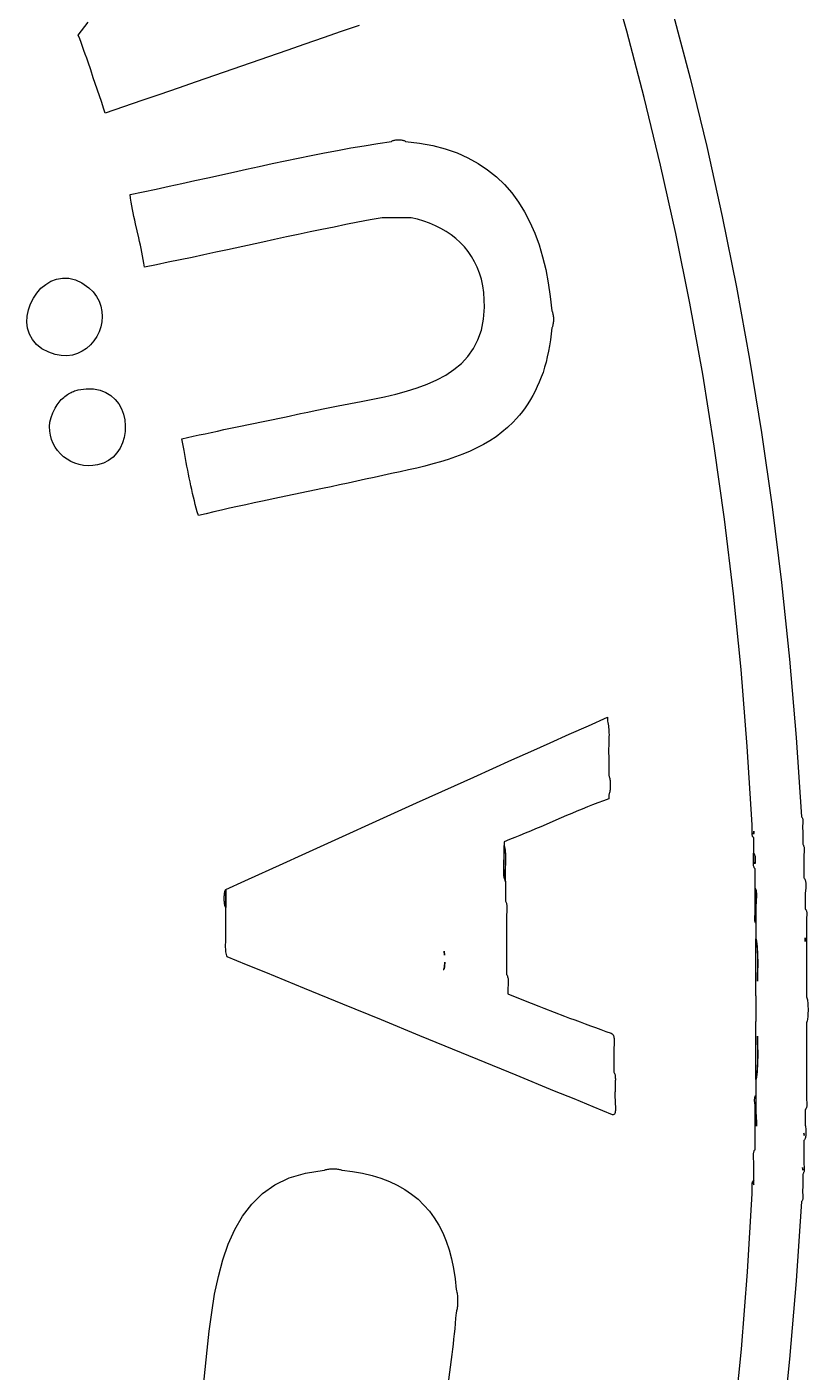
# Model space of a CAD drawing. Header units: metres. Extents: x -185 to 1201, y -340 to 309.
# Drawn here: x 902.55 to 908, y 64.5 to 73.87 of the extents above; entities that cross this region are included whole.
import ezdxf

# ---------------------------------------------------------------- set-up
doc = ezdxf.new("R2010")
doc.units = ezdxf.units.M

msp = doc.modelspace()

# ---------------------------------------------------------------- linework, layer by layer
for p, q in [((906.736, 73.8408), (906.607, 74.2958)), ((907.052, 73.985), (907.176, 73.5146)), ((902.911, 73.8145), (902.98, 73.9041)), ((904.87, 73.8815), (904.744, 73.8381)), ((902.921, 73.7879), (902.911, 73.8145)), ((902.931, 73.7612), (902.921, 73.7879)), ((904.618, 73.7946), (904.491, 73.751)), ((904.744, 73.8381), (904.618, 73.7946)), ((906.857, 73.3784), (906.736, 73.8408)), ((902.941, 73.7343), (902.931, 73.7612)), ((902.95, 73.7072), (902.941, 73.7343)), ((902.96, 73.6801), (902.95, 73.7072)), ((902.97, 73.6528), (902.96, 73.6801)), ((904.365, 73.7073), (903.86, 73.532)), ((904.491, 73.751), (904.365, 73.7073)), ((902.979, 73.6255), (902.97, 73.6528)), ((902.998, 73.5707), (902.979, 73.6255)), ((903.016, 73.5158), (902.998, 73.5707)), ((903.072, 73.3515), (903.016, 73.5158)), ((903.86, 73.532), (903.734, 73.4882)), ((907.176, 73.5146), (907.292, 73.0366)), ((903.48, 73.4008), (903.354, 73.3572)), ((903.607, 73.4445), (903.48, 73.4008)), ((903.734, 73.4882), (903.607, 73.4445)), ((903.09, 73.2973), (903.072, 73.3515)), ((903.227, 73.3137), (903.099, 73.2704)), ((903.354, 73.3572), (903.227, 73.3137)), ((906.971, 72.9085), (906.857, 73.3784)), ((903.099, 73.2704), (903.09, 73.2973)), ((904.719, 73.0104), (904.812, 73.0272)), ((904.812, 73.0272), (904.905, 73.0433)), ((904.905, 73.0433), (905, 73.0587)), ((905, 73.0587), (905.095, 73.0732)), ((905.095, 73.0732), (905.097, 73.0754)), ((905.097, 73.0754), (905.1, 73.0773)), ((905.1, 73.0773), (905.104, 73.079)), ((905.104, 73.079), (905.109, 73.0804)), ((905.109, 73.0804), (905.114, 73.0817)), ((905.114, 73.0817), (905.119, 73.0827)), ((905.119, 73.0827), (905.125, 73.0835)), ((905.125, 73.0835), (905.131, 73.084)), ((905.131, 73.084), (905.137, 73.0844)), ((905.137, 73.0844), (905.144, 73.0845)), ((905.144, 73.0845), (905.15, 73.0844)), ((905.15, 73.0844), (905.156, 73.084)), ((905.156, 73.084), (905.162, 73.0835)), ((905.162, 73.0835), (905.168, 73.0827)), ((905.168, 73.0827), (905.174, 73.0817)), ((905.174, 73.0817), (905.179, 73.0804)), ((905.179, 73.0804), (905.183, 73.079)), ((905.183, 73.079), (905.187, 73.0773)), ((905.187, 73.0773), (905.19, 73.0754)), ((905.19, 73.0754), (905.192, 73.0732)), ((905.192, 73.0732), (905.291, 73.0615)), ((905.291, 73.0615), (905.383, 73.0441)), ((905.383, 73.0441), (905.47, 73.0211)), ((905.47, 73.0211), (905.552, 72.9927)), ((907.292, 73.0366), (907.4, 72.5508)), ((904.263, 72.9186), (904.353, 72.9378)), ((904.353, 72.9378), (904.444, 72.9566)), ((904.444, 72.9566), (904.535, 72.9751)), ((904.535, 72.9751), (904.627, 72.993)), ((904.627, 72.993), (904.719, 73.0104)), ((905.552, 72.9927), (905.628, 72.9589)), ((905.628, 72.9589), (905.699, 72.9198)), ((903.814, 72.8196), (903.993, 72.8595)), ((903.993, 72.8595), (904.083, 72.8794)), ((904.083, 72.8794), (904.173, 72.8991)), ((904.173, 72.8991), (904.263, 72.9186)), ((905.699, 72.9198), (905.765, 72.8757)), ((905.765, 72.8757), (905.826, 72.8266)), ((907.077, 72.4308), (906.971, 72.9085)), ((903.363, 72.7217), (903.454, 72.7408)), ((903.454, 72.7408), (903.544, 72.7602)), ((903.544, 72.7602), (903.634, 72.7798)), ((903.634, 72.7798), (903.724, 72.7997)), ((903.724, 72.7997), (903.814, 72.8196)), ((905.826, 72.8266), (905.882, 72.7726)), ((905.882, 72.7726), (905.933, 72.7139)), ((903.272, 72.7029), (903.363, 72.7217)), ((903.276, 72.6767), (903.272, 72.7029)), ((903.28, 72.6508), (903.276, 72.6767)), ((903.284, 72.6251), (903.28, 72.6508)), ((905.933, 72.7139), (905.98, 72.6505)), ((905.98, 72.6505), (906.022, 72.5826)), ((903.289, 72.5997), (903.284, 72.6251)), ((903.294, 72.5745), (903.289, 72.5997)), ((903.299, 72.5495), (903.294, 72.5745)), ((906.022, 72.5826), (906.06, 72.5103)), ((903.305, 72.5246), (903.299, 72.5495)), ((903.31, 72.4998), (903.305, 72.5246)), ((903.321, 72.4504), (903.31, 72.4998)), ((904.61, 72.4592), (904.528, 72.442)), ((904.694, 72.4762), (904.61, 72.4592)), ((904.777, 72.493), (904.694, 72.4762)), ((904.861, 72.5094), (904.777, 72.493)), ((904.946, 72.5255), (904.861, 72.5094)), ((905.03, 72.5411), (904.946, 72.5255)), ((905.231, 72.5411), (905.03, 72.5411)), ((905.275, 72.5304), (905.231, 72.5411)), ((905.319, 72.5175), (905.275, 72.5304)), ((905.36, 72.5025), (905.319, 72.5175)), ((905.401, 72.4854), (905.36, 72.5025)), ((905.439, 72.4661), (905.401, 72.4854)), ((905.476, 72.4447), (905.439, 72.4661)), ((906.06, 72.5103), (906.094, 72.4338)), ((907.4, 72.5508), (907.5, 72.0571)), ((903.333, 72.4009), (903.321, 72.4504)), ((903.338, 72.3761), (903.333, 72.4009)), ((903.344, 72.3511), (903.338, 72.3761)), ((904.198, 72.3714), (903.952, 72.3179)), ((904.28, 72.3892), (904.198, 72.3714)), ((904.362, 72.407), (904.28, 72.3892)), ((904.445, 72.4246), (904.362, 72.407)), ((904.528, 72.442), (904.445, 72.4246)), ((905.511, 72.4212), (905.476, 72.4447)), ((905.544, 72.3955), (905.511, 72.4212)), ((905.574, 72.3676), (905.544, 72.3955)), ((905.603, 72.3377), (905.574, 72.3676)), ((906.094, 72.4338), (906.123, 72.3531)), ((907.175, 71.9453), (907.077, 72.4308)), ((903.349, 72.3261), (903.344, 72.3511)), ((903.354, 72.3008), (903.349, 72.3261)), ((903.359, 72.2753), (903.354, 72.3008)), ((903.364, 72.2496), (903.359, 72.2753)), ((903.787, 72.2825), (903.705, 72.265)), ((903.87, 72.3001), (903.787, 72.2825)), ((903.952, 72.3179), (903.87, 72.3001)), ((905.629, 72.3055), (905.603, 72.3377)), ((905.653, 72.2712), (905.629, 72.3055)), ((905.674, 72.2347), (905.653, 72.2712)), ((906.123, 72.3531), (906.148, 72.2684)), ((903.368, 72.2236), (903.364, 72.2496)), ((903.372, 72.1972), (903.368, 72.2236)), ((903.456, 72.2137), (903.372, 72.1972)), ((903.539, 72.2306), (903.456, 72.2137)), ((903.622, 72.2477), (903.539, 72.2306)), ((903.705, 72.265), (903.622, 72.2477)), ((905.692, 72.196), (905.674, 72.2347)), ((905.708, 72.1552), (905.692, 72.196)), ((906.148, 72.2684), (906.17, 72.1798)), ((906.17, 72.1798), (906.187, 72.0874)), ((902.684, 72.0768), (902.721, 72.0986)), ((902.721, 72.0986), (902.76, 72.1135)), ((902.76, 72.1135), (902.802, 72.1207)), ((902.802, 72.1207), (902.846, 72.1193)), ((902.846, 72.1193), (902.891, 72.1082)), ((902.891, 72.1082), (902.937, 72.0866)), ((902.937, 72.0866), (902.984, 72.0535)), ((905.721, 72.1121), (905.708, 72.1552)), ((905.731, 72.0669), (905.721, 72.1121)), ((906.187, 72.0874), (906.201, 71.9913)), ((902.598, 71.9803), (902.622, 72.0167)), ((902.622, 72.0167), (902.651, 72.0493)), ((902.651, 72.0493), (902.684, 72.0768)), ((902.984, 72.0535), (903.014, 72.0246)), ((903.014, 72.0246), (903.038, 71.9932)), ((903.038, 71.9932), (903.056, 71.9596)), ((905.738, 72.0195), (905.731, 72.0669)), ((905.741, 71.9698), (905.738, 72.0195)), ((906.201, 71.9913), (906.212, 71.8916)), ((907.5, 72.0571), (907.591, 71.5553)), ((902.555, 71.8564), (902.564, 71.8991)), ((902.564, 71.8991), (902.578, 71.9407)), ((902.578, 71.9407), (902.598, 71.9803)), ((903.056, 71.9596), (903.069, 71.9246)), ((903.069, 71.9246), (903.076, 71.8885)), ((905.736, 71.8344), (905.742, 71.918)), ((905.742, 71.918), (905.741, 71.9698)), ((907.264, 71.4517), (907.175, 71.9453)), ((902.553, 71.8134), (902.555, 71.8564)), ((902.558, 71.7711), (902.553, 71.8134)), ((903.075, 71.8157), (903.068, 71.78)), ((903.078, 71.852), (903.075, 71.8157)), ((903.076, 71.8885), (903.078, 71.852)), ((905.721, 71.7588), (905.736, 71.8344)), ((906.212, 71.8916), (906.214, 71.8885)), ((906.214, 71.8885), (906.216, 71.8844)), ((906.216, 71.8844), (906.218, 71.8796)), ((906.218, 71.8796), (906.219, 71.8742)), ((906.219, 71.8742), (906.22, 71.8681)), ((906.22, 71.8681), (906.221, 71.8616)), ((906.221, 71.8038), (906.22, 71.7974)), ((906.221, 71.8616), (906.222, 71.8547)), ((906.222, 71.8107), (906.221, 71.8038)), ((906.222, 71.8547), (906.223, 71.8475)), ((906.223, 71.8178), (906.222, 71.8107)), ((906.223, 71.8475), (906.223, 71.8401)), ((906.223, 71.8401), (906.223, 71.8327)), ((906.223, 71.8327), (906.223, 71.8252)), ((906.223, 71.8252), (906.223, 71.8178)), ((902.571, 71.7305), (902.558, 71.7711)), ((902.591, 71.6925), (902.571, 71.7305)), ((903.04, 71.7127), (903.02, 71.6823)), ((903.056, 71.7455), (903.04, 71.7127)), ((903.068, 71.78), (903.056, 71.7455)), ((905.697, 71.6907), (905.721, 71.7588)), ((906.208, 71.7316), (906.203, 71.6901)), ((906.212, 71.7742), (906.208, 71.7316)), ((906.214, 71.7773), (906.212, 71.7742)), ((906.216, 71.7812), (906.214, 71.7773)), ((906.218, 71.786), (906.216, 71.7812)), ((906.219, 71.7914), (906.218, 71.786)), ((906.22, 71.7974), (906.219, 71.7914)), ((902.62, 71.658), (902.591, 71.6925)), ((902.658, 71.628), (902.62, 71.658)), ((902.705, 71.6034), (902.658, 71.628)), ((902.969, 71.6306), (902.939, 71.6104)), ((902.996, 71.6548), (902.969, 71.6306)), ((903.02, 71.6823), (902.996, 71.6548)), ((905.627, 71.5748), (905.666, 71.6295)), ((905.666, 71.6295), (905.697, 71.6907)), ((906.197, 71.6496), (906.19, 71.6103)), ((906.203, 71.6901), (906.197, 71.6496)), ((902.749, 71.5883), (902.705, 71.6034)), ((902.792, 71.5804), (902.749, 71.5883)), ((902.832, 71.5792), (902.792, 71.5804)), ((902.87, 71.5842), (902.832, 71.5792)), ((902.906, 71.5948), (902.87, 71.5842)), ((902.939, 71.6104), (902.906, 71.5948)), ((905.53, 71.483), (905.582, 71.5262)), ((905.582, 71.5262), (905.627, 71.5748)), ((906.172, 71.5349), (906.162, 71.4988)), ((906.181, 71.5721), (906.172, 71.5349)), ((906.19, 71.6103), (906.181, 71.5721)), ((907.591, 71.5553), (907.674, 71.0453)), ((905.411, 71.4111), (905.473, 71.4448)), ((905.473, 71.4448), (905.53, 71.483)), ((906.139, 71.4296), (906.125, 71.3965)), ((906.151, 71.4637), (906.139, 71.4296)), ((906.162, 71.4988), (906.151, 71.4637)), ((907.345, 70.9499), (907.264, 71.4517)), ((902.878, 71.3314), (902.886, 71.3346)), ((902.886, 71.3346), (902.895, 71.3373)), ((902.895, 71.3373), (902.903, 71.3396)), ((902.903, 71.3396), (902.911, 71.3415)), ((902.911, 71.3415), (902.967, 71.3489)), ((902.967, 71.3489), (903.018, 71.3478)), ((903.018, 71.3478), (903.064, 71.339)), ((903.064, 71.339), (903.104, 71.3234)), ((905.2, 71.3323), (905.274, 71.3554)), ((905.274, 71.3554), (905.344, 71.3815)), ((905.344, 71.3815), (905.411, 71.4111)), ((906.111, 71.3643), (906.096, 71.3331)), ((906.125, 71.3965), (906.111, 71.3643)), ((902.763, 71.237), (902.77, 71.2471)), ((902.77, 71.2471), (902.778, 71.2566)), ((902.778, 71.2566), (902.785, 71.2656)), ((902.785, 71.2656), (902.793, 71.2741)), ((902.793, 71.2741), (902.801, 71.282)), ((902.801, 71.282), (902.81, 71.2895)), ((902.81, 71.2895), (902.818, 71.2964)), ((902.818, 71.2964), (902.826, 71.3029)), ((902.826, 71.3029), (902.835, 71.3088)), ((902.835, 71.3088), (902.844, 71.3142)), ((902.844, 71.3142), (902.852, 71.3192)), ((902.852, 71.3192), (902.861, 71.3237)), ((902.861, 71.3237), (902.869, 71.3278)), ((902.869, 71.3278), (902.878, 71.3314)), ((903.104, 71.3234), (903.139, 71.3017)), ((903.139, 71.3017), (903.169, 71.2748)), ((903.169, 71.2748), (903.193, 71.2435)), ((903.193, 71.2435), (903.212, 71.2088)), ((904.722, 71.2299), (904.884, 71.2604)), ((904.884, 71.2604), (904.965, 71.2763)), ((904.965, 71.2763), (905.045, 71.2933)), ((905.045, 71.2933), (905.124, 71.3117)), ((905.124, 71.3117), (905.2, 71.3323)), ((906.045, 71.2451), (906.026, 71.2175)), ((906.063, 71.2735), (906.045, 71.2451)), ((906.08, 71.3029), (906.063, 71.2735)), ((906.096, 71.3331), (906.08, 71.3029)), ((902.714, 71.1177), (902.722, 71.1499)), ((902.722, 71.1499), (902.733, 71.1824)), ((902.733, 71.1824), (902.749, 71.2151)), ((902.749, 71.2151), (902.756, 71.2263)), ((902.756, 71.2263), (902.763, 71.237)), ((903.212, 71.2088), (903.226, 71.1713)), ((903.226, 71.1713), (903.235, 71.1319)), ((904.211, 71.1235), (904.36, 71.1546)), ((904.36, 71.1546), (904.461, 71.1759)), ((904.461, 71.1759), (904.512, 71.1868)), ((904.512, 71.1868), (904.563, 71.1978)), ((904.563, 71.1978), (904.642, 71.2143)), ((904.642, 71.2143), (904.722, 71.2299)), ((905.986, 71.165), (905.964, 71.1399)), ((906.007, 71.1908), (905.986, 71.165)), ((906.026, 71.2175), (906.007, 71.1908)), ((902.711, 71.086), (902.714, 71.1177)), ((902.712, 71.0551), (902.711, 71.086)), ((902.717, 71.0251), (902.712, 71.0551)), ((903.235, 71.1319), (903.239, 71.0915)), ((903.239, 71.0915), (903.238, 71.0509)), ((903.838, 71.0458), (903.882, 71.0551)), ((903.882, 71.0551), (903.927, 71.0646)), ((903.927, 71.0646), (904.019, 71.0838)), ((904.019, 71.0838), (904.211, 71.1235)), ((905.904, 71.0797), (905.865, 71.0463)), ((905.942, 71.1157), (905.904, 71.0797)), ((905.964, 71.1399), (905.942, 71.1157)), ((902.725, 70.9962), (902.717, 71.0251)), ((902.736, 70.9687), (902.725, 70.9962)), ((902.75, 70.9427), (902.736, 70.9687)), ((903.22, 70.9724), (903.203, 70.9362)), ((903.231, 71.0109), (903.22, 70.9724)), ((903.238, 71.0509), (903.231, 71.0109)), ((903.634, 71.0006), (903.673, 71.0094)), ((903.649, 70.9185), (903.634, 71.0006)), ((903.673, 71.0094), (903.713, 71.0184)), ((903.713, 71.0184), (903.753, 71.0274)), ((903.753, 71.0274), (903.795, 71.0365)), ((903.795, 71.0365), (903.838, 71.0458)), ((905.736, 70.961), (905.69, 70.9369)), ((905.781, 70.9872), (905.736, 70.961)), ((905.824, 71.0156), (905.781, 70.9872)), ((905.865, 71.0463), (905.824, 71.0156)), ((907.674, 71.0453), (907.748, 70.5269)), ((902.767, 70.9185), (902.75, 70.9427)), ((902.787, 70.8963), (902.767, 70.9185)), ((902.809, 70.8762), (902.787, 70.8963)), ((902.834, 70.8585), (902.809, 70.8762)), ((903.155, 70.8739), (903.123, 70.8495)), ((903.181, 70.903), (903.155, 70.8739)), ((903.203, 70.9362), (903.181, 70.903)), ((903.659, 70.8637), (903.649, 70.9185)), ((905.542, 70.8751), (905.49, 70.8575)), ((905.593, 70.8941), (905.542, 70.8751)), ((905.642, 70.9147), (905.593, 70.8941)), ((905.69, 70.9369), (905.642, 70.9147)), ((907.417, 70.4396), (907.345, 70.9499)), ((902.86, 70.8434), (902.834, 70.8585)), ((902.888, 70.8311), (902.86, 70.8434)), ((902.917, 70.8218), (902.888, 70.8311)), ((902.948, 70.8156), (902.917, 70.8218)), ((902.98, 70.8129), (902.948, 70.8156)), ((903.013, 70.8138), (902.98, 70.8129)), ((903.046, 70.8185), (903.013, 70.8138)), ((903.087, 70.8307), (903.046, 70.8185)), ((903.123, 70.8495), (903.087, 70.8307)), ((903.664, 70.8364), (903.659, 70.8637)), ((903.669, 70.8091), (903.664, 70.8364)), ((903.674, 70.7819), (903.669, 70.8091)), ((903.68, 70.7547), (903.674, 70.7819)), ((905.213, 70.7837), (905.155, 70.7707)), ((905.271, 70.7971), (905.213, 70.7837)), ((905.327, 70.811), (905.271, 70.7971)), ((905.383, 70.8256), (905.327, 70.811)), ((905.437, 70.841), (905.383, 70.8256)), ((905.49, 70.8575), (905.437, 70.841)), ((903.685, 70.7277), (903.68, 70.7547)), ((903.691, 70.7007), (903.685, 70.7277)), ((903.696, 70.6739), (903.691, 70.7007)), ((904.733, 70.6793), (904.673, 70.6665)), ((904.793, 70.6922), (904.733, 70.6793)), ((904.853, 70.7052), (904.793, 70.6922)), ((904.913, 70.7184), (904.853, 70.7052)), ((904.974, 70.7318), (904.913, 70.7184)), ((905.095, 70.7578), (904.974, 70.7318)), ((905.155, 70.7707), (905.095, 70.7578)), ((903.702, 70.6472), (903.696, 70.6739)), ((903.708, 70.6207), (903.702, 70.6472)), ((903.714, 70.5943), (903.708, 70.6207)), ((903.721, 70.5681), (903.714, 70.5943)), ((904.313, 70.5911), (904.195, 70.5662)), ((904.613, 70.6537), (904.313, 70.5911)), ((904.673, 70.6665), (904.613, 70.6537)), ((903.727, 70.5421), (903.721, 70.5681)), ((903.734, 70.5163), (903.727, 70.5421)), ((903.741, 70.4908), (903.734, 70.5163)), ((903.749, 70.4655), (903.741, 70.4908)), ((903.856, 70.491), (903.802, 70.4783)), ((903.91, 70.5037), (903.856, 70.491)), ((903.966, 70.5163), (903.91, 70.5037)), ((904.022, 70.5288), (903.966, 70.5163)), ((904.079, 70.5413), (904.022, 70.5288)), ((904.137, 70.5538), (904.079, 70.5413)), ((904.195, 70.5662), (904.137, 70.5538)), ((907.748, 70.5269), (907.813, 69.9999)), ((903.802, 70.4783), (903.749, 70.4655)), ((907.479, 69.9207), (907.417, 70.4396)), ((907.813, 69.9999), (907.869, 69.4643)), ((907.532, 69.3931), (907.479, 69.9207)), ((907.869, 69.4643), (907.916, 68.9199)), ((907.575, 68.8565), (907.532, 69.3931)), ((906.333, 68.942), (906.467, 69.0013)), ((906.467, 69.0013), (906.6, 69.0604)), ((906.6, 69.0604), (906.6, 69.0341)), ((906.6, 69.0341), (906.603, 69.0236)), ((906.603, 69.0236), (906.605, 69.0127)), ((906.605, 69.0127), (906.607, 69.0012)), ((906.607, 69.0012), (906.608, 68.9894)), ((906.2, 68.8825), (906.333, 68.942)), ((906.608, 68.9894), (906.609, 68.9772)), ((906.609, 68.9772), (906.61, 68.9646)), ((906.61, 68.8987), (906.609, 68.8582)), ((906.61, 68.9646), (906.61, 68.9518)), ((906.61, 68.9518), (906.611, 68.9388)), ((906.611, 68.9388), (906.61, 68.9255)), ((906.61, 68.9255), (906.61, 68.9121)), ((906.61, 68.9121), (906.61, 68.8987)), ((907.916, 68.9199), (907.953, 68.3665)), ((905.934, 68.7632), (906.067, 68.8229)), ((906.067, 68.8229), (906.2, 68.8825)), ((906.609, 68.8582), (906.608, 68.8448)), ((906.608, 68.8448), (906.608, 68.8316)), ((906.608, 68.8316), (906.608, 68.8186)), ((906.608, 68.8186), (906.608, 68.8058)), ((906.608, 68.8058), (906.609, 68.7933)), ((907.609, 68.3108), (907.575, 68.8565)), ((905.801, 68.7034), (905.934, 68.7632)), ((906.609, 68.7933), (906.609, 68.7812)), ((906.609, 68.7812), (906.609, 68.6548)), ((905.535, 68.5834), (905.668, 68.6434)), ((905.668, 68.6434), (905.801, 68.7034)), ((906.609, 68.6548), (906.611, 68.6508)), ((906.611, 68.6508), (906.613, 68.6459)), ((906.613, 68.6459), (906.615, 68.6403)), ((906.615, 68.6403), (906.616, 68.634)), ((906.616, 68.634), (906.617, 68.6271)), ((906.617, 68.6271), (906.618, 68.6198)), ((906.618, 68.6198), (906.619, 68.612)), ((905.269, 68.4631), (905.535, 68.5834)), ((906.611, 68.5234), (906.609, 68.5193)), ((906.613, 68.5283), (906.611, 68.5234)), ((906.615, 68.534), (906.613, 68.5283)), ((906.616, 68.5404), (906.615, 68.534)), ((906.617, 68.5473), (906.616, 68.5404)), ((906.618, 68.5547), (906.617, 68.5473)), ((906.619, 68.5626), (906.618, 68.5547)), ((906.619, 68.612), (906.62, 68.6039)), ((906.62, 68.5706), (906.619, 68.5626)), ((906.62, 68.6039), (906.62, 68.5957)), ((906.62, 68.5957), (906.62, 68.5873)), ((906.62, 68.5873), (906.62, 68.5789)), ((906.62, 68.5789), (906.62, 68.5706)), ((904.472, 68.1015), (905.269, 68.4631)), ((906.46, 68.4359), (906.423, 68.4209)), ((906.497, 68.4505), (906.46, 68.4359)), ((906.534, 68.465), (906.497, 68.4505)), ((906.572, 68.4791), (906.534, 68.465)), ((906.609, 68.4929), (906.572, 68.4791)), ((906.609, 68.5193), (906.609, 68.4929)), ((906.278, 68.3598), (906.135, 68.2978)), ((906.314, 68.3753), (906.278, 68.3598)), ((906.351, 68.3906), (906.314, 68.3753)), ((906.387, 68.4059), (906.351, 68.3906)), ((906.423, 68.4209), (906.387, 68.4059)), ((907.953, 68.3665), (907.955, 68.3641)), ((907.955, 68.3641), (907.958, 68.3612)), ((907.958, 68.3612), (907.96, 68.3578)), ((907.96, 68.3578), (907.961, 68.3541)), ((907.961, 68.3541), (907.962, 68.3499)), ((907.962, 68.3499), (907.962, 68.3455)), ((907.962, 68.3455), (907.963, 68.3408)), ((907.963, 68.3408), (907.963, 68.3359)), ((907.963, 68.3359), (907.963, 68.3307)), ((906.026, 68.252), (905.99, 68.237)), ((906.063, 68.2671), (906.026, 68.252)), ((906.099, 68.2824), (906.063, 68.2671)), ((906.135, 68.2978), (906.099, 68.2824)), ((907.608, 68.2666), (907.609, 68.2772)), ((907.608, 68.2614), (907.608, 68.2666)), ((907.608, 68.2563), (907.608, 68.2614)), ((907.608, 68.2514), (907.608, 68.2563)), ((907.608, 68.2466), (907.608, 68.2514)), ((907.608, 68.2421), (907.608, 68.2466)), ((907.609, 68.2379), (907.608, 68.2421)), ((907.609, 68.3067), (907.609, 68.3108)), ((907.61, 68.3023), (907.609, 68.3067)), ((907.609, 68.2772), (907.61, 68.2876)), ((907.61, 68.2976), (907.61, 68.3023)), ((907.61, 68.2927), (907.61, 68.2976)), ((907.61, 68.2876), (907.61, 68.2927)), ((907.619, 68.2459), (907.621, 68.2669)), ((907.62, 68.2511), (907.619, 68.2459)), ((907.621, 68.2669), (907.62, 68.2511)), ((907.961, 68.2988), (907.96, 68.2936)), ((907.96, 68.2936), (907.96, 68.2887)), ((907.96, 68.2887), (907.961, 68.284)), ((907.962, 68.3201), (907.961, 68.304)), ((907.961, 68.304), (907.961, 68.2988)), ((907.961, 68.284), (907.961, 68.2796)), ((907.961, 68.2796), (907.962, 68.2754)), ((907.963, 68.3255), (907.962, 68.3201)), ((907.962, 68.2754), (907.962, 68.1753)), ((907.963, 68.3307), (907.963, 68.3255)), ((905.917, 68.2077), (905.88, 68.1934)), ((905.88, 68.1934), (905.88, 68.1671)), ((905.88, 68.1671), (905.883, 68.1567)), ((905.881, 68.1545), (905.88, 68.1671)), ((905.88, 68.1671), (905.88, 68.1545)), ((905.88, 68.1545), (905.88, 68.1417)), ((905.881, 68.1417), (905.881, 68.1545)), ((905.883, 68.1567), (905.885, 68.1458)), ((905.954, 68.2222), (905.917, 68.2077)), ((905.99, 68.237), (905.954, 68.2222)), ((907.611, 68.234), (907.609, 68.2379)), ((907.612, 68.2305), (907.611, 68.234)), ((907.614, 68.2274), (907.612, 68.2305)), ((907.617, 68.2249), (907.614, 68.2274)), ((907.62, 68.2228), (907.617, 68.2249)), ((907.62, 68.1136), (907.62, 68.2228)), ((907.962, 68.1753), (907.964, 68.1725)), ((907.964, 68.1725), (907.967, 68.1691)), ((907.967, 68.1691), (907.968, 68.1652)), ((907.968, 68.1652), (907.97, 68.1608)), ((907.97, 68.1608), (907.971, 68.1561)), ((907.971, 68.1561), (907.971, 68.151)), ((907.971, 68.151), (907.972, 68.1456)), ((904.339, 68.0412), (904.472, 68.1015)), ((905.878, 68.0618), (905.877, 68.0484)), ((905.879, 68.1021), (905.878, 68.0618)), ((905.878, 68.0484), (905.88, 68.0887)), ((905.88, 68.1155), (905.879, 68.1021)), ((905.88, 68.1417), (905.88, 68.1287)), ((905.88, 68.1287), (905.88, 68.1155)), ((905.88, 68.0887), (905.881, 68.1022)), ((905.881, 68.1287), (905.881, 68.1417)), ((905.881, 68.1155), (905.881, 68.1287)), ((905.881, 68.1022), (905.881, 68.1155)), ((905.885, 68.1458), (905.887, 68.1344)), ((905.887, 68.1344), (905.888, 68.1226)), ((905.888, 68.1226), (905.889, 68.1105)), ((905.889, 68.1105), (905.889, 68.0981)), ((905.889, 68.0981), (905.889, 68.0854)), ((905.889, 68.0854), (905.889, 68.0724)), ((905.889, 68.0724), (905.889, 68.0593)), ((905.889, 68.0593), (905.889, 68.046)), ((907.618, 68.1082), (907.618, 68.1136)), ((907.618, 68.1136), (907.621, 68.1103)), ((907.619, 68.1025), (907.618, 68.1082)), ((907.618, 68.0589), (907.619, 68.0842)), ((907.618, 68.0527), (907.618, 68.0589)), ((907.618, 68.0466), (907.618, 68.0527)), ((907.619, 68.0966), (907.619, 68.1025)), ((907.619, 68.0905), (907.619, 68.0966)), ((907.619, 68.0842), (907.619, 68.0905)), ((907.623, 68.1103), (907.62, 68.1136)), ((907.621, 68.1103), (907.624, 68.1065)), ((907.625, 68.1065), (907.623, 68.1103)), ((907.624, 68.1065), (907.626, 68.1023)), ((907.627, 68.1023), (907.625, 68.1065)), ((907.626, 68.1023), (907.627, 68.0977)), ((907.628, 68.0977), (907.627, 68.1023)), ((907.627, 68.0977), (907.629, 68.0927)), ((907.63, 68.0927), (907.628, 68.0977)), ((907.628, 68.0391), (907.63, 68.064)), ((907.629, 68.0927), (907.629, 68.0874)), ((907.629, 68.0874), (907.63, 68.0818)), ((907.63, 68.0578), (907.629, 68.0453)), ((907.63, 68.0874), (907.63, 68.0927)), ((907.63, 68.0818), (907.63, 68.0874)), ((907.63, 68.0818), (907.63, 68.076)), ((907.631, 68.076), (907.63, 68.0818)), ((907.63, 68.076), (907.63, 68.0701)), ((907.63, 68.0701), (907.631, 68.076)), ((907.63, 68.0701), (907.63, 68.064)), ((907.63, 68.064), (907.63, 68.0701)), ((907.63, 68.064), (907.63, 68.0578)), ((907.971, 68.1217), (907.969, 68.1027)), ((907.969, 68.1027), (907.969, 68.0964)), ((907.969, 68.0964), (907.969, 68.0901)), ((907.969, 68.0901), (907.969, 68.0841)), ((907.969, 68.0841), (907.969, 68.0781)), ((907.969, 68.0781), (907.969, 68.0724)), ((907.969, 68.0724), (907.97, 68.067)), ((907.97, 68.067), (907.97, 67.9406)), ((907.972, 68.134), (907.971, 68.1279)), ((907.971, 68.1279), (907.971, 68.1217)), ((907.972, 68.1456), (907.972, 68.1399)), ((907.972, 68.1399), (907.972, 68.134)), ((904.073, 67.9209), (904.339, 68.0412)), ((905.877, 68.035), (905.876, 68.0217)), ((905.876, 68.0217), (905.876, 68.0086)), ((905.876, 68.0086), (905.877, 67.9957)), ((905.877, 68.0484), (905.877, 68.035)), ((905.877, 68.0217), (905.878, 68.035)), ((905.877, 68.0086), (905.877, 68.0217)), ((905.877, 67.9957), (905.877, 68.0086)), ((905.878, 67.983), (905.877, 67.9957)), ((905.877, 67.9957), (905.877, 67.983)), ((905.877, 67.983), (905.878, 67.9706)), ((905.878, 68.035), (905.878, 68.0484)), ((905.878, 67.9706), (905.878, 67.983)), ((905.879, 67.9586), (905.878, 67.9706)), ((905.878, 67.9706), (905.879, 67.9586)), ((905.889, 68.046), (905.887, 68.0057)), ((905.887, 68.0057), (905.887, 67.9922)), ((905.887, 67.9922), (905.887, 67.9788)), ((905.887, 67.9788), (905.887, 67.9655)), ((905.887, 67.9655), (905.887, 67.9523)), ((907.618, 68.0407), (907.618, 68.0466)), ((907.618, 68.035), (907.618, 68.0407)), ((907.619, 68.0296), (907.618, 68.035)), ((907.619, 68.0245), (907.619, 68.0296)), ((907.621, 68.0198), (907.619, 68.0245)), ((907.622, 68.0154), (907.621, 68.0198)), ((907.624, 68.0115), (907.622, 68.0154)), ((907.626, 68.0081), (907.624, 68.0115)), ((907.629, 68.0053), (907.626, 68.0081)), ((907.629, 68.0453), (907.628, 68.0391)), ((907.629, 67.8698), (907.629, 68.0053)), ((903.94, 67.8608), (904.073, 67.9209)), ((905.881, 67.9468), (905.879, 67.9586)), ((905.879, 67.9586), (905.881, 67.9468)), ((905.883, 67.9355), (905.881, 67.9468)), ((905.881, 67.9468), (905.883, 67.9355)), ((905.886, 67.9246), (905.883, 67.9355)), ((905.883, 67.9355), (905.886, 67.9246)), ((905.889, 67.9142), (905.886, 67.9246)), ((905.886, 67.9246), (905.889, 67.9142)), ((905.887, 67.9523), (905.887, 67.9394)), ((905.887, 67.9394), (905.888, 67.9267)), ((905.888, 67.9267), (905.889, 67.9142)), ((905.889, 67.9142), (905.889, 67.7787)), ((907.632, 67.8651), (907.629, 67.8698)), ((907.629, 67.723), (907.629, 67.8698)), ((907.629, 67.8698), (907.632, 67.8651)), ((907.97, 67.9406), (907.973, 67.9363)), ((907.973, 67.9363), (907.976, 67.9315)), ((907.976, 67.9315), (907.978, 67.9263)), ((907.978, 67.9263), (907.98, 67.9206)), ((907.98, 67.9206), (907.981, 67.9146)), ((907.982, 67.8725), (907.98, 67.85)), ((907.981, 67.9146), (907.982, 67.9081)), ((907.982, 67.9081), (907.982, 67.9014)), ((907.982, 67.9014), (907.983, 67.8945)), ((907.983, 67.8873), (907.982, 67.8799)), ((907.982, 67.8799), (907.982, 67.8725)), ((907.983, 67.8945), (907.983, 67.8873)), ((903.929, 67.8135), (903.93, 67.8212)), ((903.929, 67.8057), (903.929, 67.8135)), ((903.929, 67.7978), (903.929, 67.8057)), ((903.929, 67.7899), (903.929, 67.7978)), ((903.929, 67.7821), (903.929, 67.7899)), ((903.93, 67.7744), (903.929, 67.7821)), ((903.93, 67.8285), (903.931, 67.8354)), ((903.93, 67.8212), (903.93, 67.8285)), ((903.93, 67.7671), (903.93, 67.7744)), ((903.931, 67.8354), (903.933, 67.8418)), ((903.933, 67.8418), (903.934, 67.8477)), ((903.934, 67.8477), (903.936, 67.8528)), ((903.936, 67.8528), (903.938, 67.8572)), ((903.938, 67.8572), (903.94, 67.8608)), ((903.94, 67.5996), (903.94, 67.8608)), ((903.94, 67.8608), (903.94, 67.7343)), ((905.889, 67.7787), (905.892, 67.7745)), ((905.892, 67.7745), (905.894, 67.7697)), ((907.634, 67.8598), (907.632, 67.8651)), ((907.632, 67.8651), (907.634, 67.8598)), ((907.636, 67.854), (907.634, 67.8598)), ((907.634, 67.8598), (907.636, 67.854)), ((907.638, 67.8477), (907.636, 67.854)), ((907.636, 67.854), (907.638, 67.8477)), ((907.638, 67.7947), (907.636, 67.7615)), ((907.637, 67.7698), (907.639, 67.8029)), ((907.639, 67.841), (907.638, 67.8477)), ((907.638, 67.8477), (907.638, 67.841)), ((907.638, 67.841), (907.639, 67.834)), ((907.639, 67.8029), (907.638, 67.7947)), ((907.639, 67.834), (907.639, 67.841)), ((907.64, 67.8266), (907.639, 67.834)), ((907.639, 67.834), (907.639, 67.8266)), ((907.639, 67.8266), (907.639, 67.8189)), ((907.639, 67.8189), (907.639, 67.811)), ((907.639, 67.8029), (907.64, 67.811)), ((907.639, 67.811), (907.639, 67.8029)), ((907.64, 67.8189), (907.64, 67.8266)), ((907.64, 67.811), (907.64, 67.8189)), ((907.98, 67.85), (907.979, 67.8352)), ((907.979, 67.8352), (907.979, 67.8281)), ((907.979, 67.8281), (907.979, 67.8211)), ((907.979, 67.8211), (907.979, 67.8145)), ((907.979, 67.8145), (907.979, 67.8081)), ((907.979, 67.8081), (907.979, 67.723)), ((903.931, 67.7601), (903.93, 67.7671)), ((903.933, 67.7536), (903.931, 67.7601)), ((903.934, 67.7477), (903.933, 67.7536)), ((903.936, 67.7424), (903.934, 67.7477)), ((903.938, 67.738), (903.936, 67.7424)), ((903.94, 67.7343), (903.938, 67.738)), ((905.894, 67.7697), (905.896, 67.7643)), ((905.896, 67.7643), (905.897, 67.7585)), ((905.897, 67.6782), (905.896, 67.6707)), ((905.897, 67.7585), (905.898, 67.7523)), ((905.898, 67.709), (905.897, 67.6782)), ((905.898, 67.7523), (905.899, 67.7457)), ((905.899, 67.7166), (905.898, 67.709)), ((905.899, 67.7457), (905.899, 67.7388)), ((905.899, 67.7388), (905.899, 67.7316)), ((905.899, 67.7316), (905.899, 67.7242)), ((905.899, 67.7242), (905.899, 67.7166)), ((907.628, 67.6688), (907.63, 67.6918)), ((907.63, 67.7185), (907.629, 67.723)), ((907.63, 67.7136), (907.63, 67.7185)), ((907.63, 67.7084), (907.63, 67.7136)), ((907.63, 67.703), (907.63, 67.7084)), ((907.63, 67.6975), (907.63, 67.703)), ((907.63, 67.6918), (907.63, 67.6975)), ((907.636, 67.7615), (907.635, 67.7534)), ((907.635, 67.7534), (907.635, 67.7455)), ((907.635, 67.7455), (907.635, 67.7377)), ((907.635, 67.7377), (907.635, 67.7302)), ((907.635, 67.7302), (907.635, 67.723)), ((907.635, 67.723), (907.635, 67.6259)), ((907.637, 67.7615), (907.637, 67.7698)), ((907.637, 67.7534), (907.637, 67.7615)), ((907.637, 67.7455), (907.637, 67.7534)), ((907.637, 67.7377), (907.637, 67.7455)), ((907.637, 67.7302), (907.637, 67.7377)), ((907.638, 67.723), (907.637, 67.7302)), ((907.638, 67.5168), (907.638, 67.723)), ((907.979, 67.723), (907.982, 67.7209)), ((907.982, 67.7209), (907.984, 67.7183)), ((907.984, 67.7183), (907.986, 67.7151)), ((907.986, 67.7151), (907.987, 67.7114)), ((907.987, 67.7114), (907.988, 67.7073)), ((907.988, 67.7073), (907.989, 67.7029)), ((907.989, 67.6821), (907.988, 67.6648)), ((907.989, 67.7029), (907.989, 67.6981)), ((907.989, 67.6981), (907.989, 67.693)), ((907.989, 67.693), (907.989, 67.6876)), ((907.989, 67.6876), (907.989, 67.6821)), ((903.941, 67.5893), (903.94, 67.5996)), ((903.941, 67.5787), (903.941, 67.5893)), ((905.896, 67.6707), (905.896, 67.6635)), ((905.896, 67.6635), (905.896, 67.6564)), ((905.896, 67.6564), (905.897, 67.6497)), ((905.897, 67.6497), (905.897, 67.6432)), ((905.897, 67.6432), (905.897, 67.2669)), ((907.627, 67.6579), (907.628, 67.6633)), ((907.627, 67.6526), (907.627, 67.6579)), ((907.627, 67.6477), (907.627, 67.6526)), ((907.628, 67.643), (907.627, 67.6477)), ((907.628, 67.6633), (907.628, 67.6688)), ((907.628, 67.6387), (907.628, 67.643)), ((907.629, 67.6348), (907.628, 67.6387)), ((907.631, 67.6314), (907.629, 67.6348)), ((907.633, 67.6284), (907.631, 67.6314)), ((907.635, 67.6259), (907.633, 67.6284)), ((907.988, 67.6648), (907.987, 67.6531)), ((907.987, 67.6531), (907.987, 67.6473)), ((907.987, 67.6473), (907.987, 67.6417)), ((907.987, 67.6417), (907.987, 67.6362)), ((907.987, 67.6362), (907.987, 67.631)), ((907.987, 67.631), (907.988, 67.6259)), ((907.988, 67.6259), (907.988, 67.1112)), ((903.939, 67.5008), (903.94, 67.5347)), ((903.939, 67.4896), (903.939, 67.5008)), ((903.94, 67.5347), (903.941, 67.5459)), ((903.941, 67.5679), (903.941, 67.5787)), ((903.941, 67.557), (903.941, 67.5679)), ((903.941, 67.5459), (903.941, 67.557)), ((907.635, 67.1202), (907.635, 67.5168)), ((907.635, 67.5168), (907.638, 67.4994)), ((907.641, 67.4994), (907.638, 67.5168)), ((907.638, 67.4994), (907.641, 67.4814)), ((907.643, 67.4814), (907.641, 67.4994)), ((907.979, 67.5243), (907.978, 67.5113)), ((907.978, 67.4984), (907.979, 67.5243)), ((907.978, 67.5113), (907.978, 67.4984)), ((903.938, 67.4786), (903.939, 67.4896)), ((903.938, 67.4676), (903.938, 67.4786)), ((903.938, 67.4568), (903.938, 67.4676)), ((903.939, 67.4464), (903.938, 67.4568)), ((903.939, 67.4361), (903.939, 67.4464)), ((903.94, 67.4262), (903.939, 67.4361)), ((903.942, 67.4166), (903.94, 67.4262)), ((903.944, 67.4074), (903.942, 67.4166)), ((903.946, 67.3987), (903.944, 67.4074)), ((903.949, 67.3904), (903.946, 67.3987)), ((905.463, 67.422), (905.462, 67.4299)), ((905.462, 67.4299), (905.463, 67.4218)), ((905.464, 67.4133), (905.463, 67.422)), ((905.463, 67.4218), (905.464, 67.4129)), ((905.465, 67.4039), (905.464, 67.4133)), ((905.464, 67.4129), (905.465, 67.4034)), ((905.465, 67.4034), (905.465, 67.4039)), ((907.641, 67.4814), (907.643, 67.463)), ((907.645, 67.463), (907.643, 67.4814)), ((907.643, 67.463), (907.645, 67.4441)), ((907.646, 67.4441), (907.645, 67.463)), ((907.645, 67.4441), (907.646, 67.4248)), ((907.647, 67.4248), (907.646, 67.4441)), ((907.646, 67.4248), (907.647, 67.4052)), ((907.648, 67.4052), (907.647, 67.4248)), ((907.647, 67.4052), (907.647, 67.3853)), ((907.648, 67.3853), (907.648, 67.4052)), ((904.084, 67.3357), (903.949, 67.3904)), ((904.218, 67.2809), (904.084, 67.3357)), ((905.46, 67.3043), (905.458, 67.3024)), ((905.458, 67.3021), (905.46, 67.3037)), ((905.461, 67.3078), (905.46, 67.3043)), ((905.46, 67.3037), (905.461, 67.3071)), ((905.462, 67.3127), (905.461, 67.3078)), ((905.461, 67.3071), (905.462, 67.3119)), ((905.464, 67.319), (905.462, 67.3127)), ((905.462, 67.3119), (905.464, 67.318)), ((905.465, 67.3346), (905.464, 67.3263)), ((905.464, 67.3254), (905.465, 67.3336)), ((905.464, 67.3263), (905.464, 67.319)), ((905.464, 67.318), (905.464, 67.3254)), ((905.466, 67.3437), (905.465, 67.3346)), ((905.465, 67.3336), (905.466, 67.3427)), ((905.466, 67.3524), (905.466, 67.3533)), ((905.466, 67.3533), (905.466, 67.3437)), ((905.466, 67.3427), (905.466, 67.3524)), ((907.646, 67.2413), (907.648, 67.3242)), ((907.647, 67.3035), (907.646, 67.2413)), ((907.647, 67.3853), (907.648, 67.3651)), ((907.648, 67.3242), (907.647, 67.3035)), ((907.648, 67.3651), (907.648, 67.3853)), ((907.648, 67.3651), (907.648, 67.3447)), ((907.648, 67.3447), (907.648, 67.3651)), ((907.648, 67.3447), (907.648, 67.3242)), ((907.648, 67.3242), (907.648, 67.3447)), ((904.353, 67.2261), (904.218, 67.2809)), ((904.488, 67.1712), (904.353, 67.2261)), ((905.458, 67.3024), (905.456, 67.3023)), ((905.456, 67.3023), (905.458, 67.3021)), ((905.897, 67.2669), (905.9, 67.2623)), ((905.9, 67.2623), (905.903, 67.2572)), ((905.903, 67.2572), (905.904, 67.2516)), ((905.904, 67.2516), (905.906, 67.2456)), ((905.906, 67.2456), (905.907, 67.2393)), ((905.907, 67.2393), (905.907, 67.2326)), ((905.907, 67.2326), (905.908, 67.2257)), ((905.908, 67.2257), (905.908, 67.2186)), ((905.908, 67.2186), (905.908, 67.2113)), ((905.908, 67.2113), (905.908, 67.2039)), ((907.646, 67.2413), (907.646, 67.2207)), ((907.646, 67.2207), (907.646, 67.2413)), ((904.756, 67.0612), (904.488, 67.1712)), ((905.906, 67.1737), (905.905, 67.1663)), ((905.905, 67.1663), (905.905, 67.1591)), ((905.905, 67.1591), (905.905, 67.152)), ((905.905, 67.152), (905.905, 67.1451)), ((905.905, 67.1451), (905.906, 67.1385)), ((905.907, 67.1963), (905.906, 67.1737)), ((905.906, 67.1385), (905.906, 67.1322)), ((905.906, 67.1322), (906.014, 67.0899)), ((905.908, 67.2039), (905.907, 67.1963)), ((907.638, 67.1202), (907.635, 67.1202)), ((907.638, 66.9411), (907.638, 67.1202)), ((905.025, 66.9511), (904.756, 67.0612)), ((906.014, 67.0899), (906.121, 67.0478)), ((906.121, 67.0478), (906.157, 67.0338)), ((906.157, 67.0338), (906.229, 67.006)), ((907.988, 67.1112), (907.99, 67.1051)), ((907.99, 67.1051), (907.992, 67.0981)), ((907.992, 67.0981), (907.994, 67.0903)), ((907.994, 67.0903), (907.995, 67.0818)), ((907.995, 67.0818), (907.996, 67.0727)), ((907.996, 67.0727), (907.997, 67.0632)), ((907.997, 67.0632), (907.998, 67.0532)), ((907.998, 67.0532), (907.998, 67.0429)), ((907.998, 67.0429), (907.999, 67.0325)), ((907.999, 67.0325), (907.999, 67.0219)), ((907.999, 67.0219), (907.999, 67.0114)), ((905.293, 66.8409), (905.025, 66.9511)), ((906.229, 67.006), (906.3, 66.9784)), ((906.3, 66.9784), (906.336, 66.9647)), ((906.336, 66.9647), (906.373, 66.9511)), ((906.373, 66.9511), (906.409, 66.9375)), ((906.409, 66.9375), (906.445, 66.9241)), ((907.635, 66.5354), (907.635, 66.9411)), ((907.635, 66.9411), (907.638, 66.9411)), ((907.99, 66.9383), (907.988, 66.9321)), ((907.988, 66.9321), (907.988, 66.4263)), ((907.992, 66.9454), (907.99, 66.9383)), ((907.994, 66.9533), (907.992, 66.9454)), ((907.995, 66.9618), (907.994, 66.9533)), ((907.996, 66.9709), (907.995, 66.9618)), ((907.997, 66.9806), (907.996, 66.9709)), ((907.998, 66.9906), (907.997, 66.9806)), ((907.999, 67.0114), (907.998, 67.0009)), ((907.998, 67.0009), (907.998, 66.9906)), ((905.696, 66.6756), (905.293, 66.8409)), ((906.445, 66.9241), (906.481, 66.9107)), ((906.481, 66.9107), (906.517, 66.8975)), ((906.517, 66.8975), (906.554, 66.8843)), ((906.554, 66.8843), (906.59, 66.8712)), ((906.59, 66.8712), (906.627, 66.8583)), ((906.627, 66.8583), (906.632, 66.8553)), ((906.632, 66.8553), (906.636, 66.8513)), ((906.636, 66.8513), (906.639, 66.8466)), ((906.639, 66.8466), (906.642, 66.8412)), ((906.642, 66.8412), (906.644, 66.8351)), ((906.644, 66.8351), (906.645, 66.8284)), ((907.647, 66.7961), (907.646, 66.8383)), ((907.646, 66.8383), (907.646, 66.8173)), ((906.646, 66.7803), (906.644, 66.7543)), ((906.644, 66.7543), (906.644, 66.7458)), ((906.644, 66.7458), (906.644, 66.7375)), ((906.645, 66.8284), (906.646, 66.8213)), ((906.646, 66.8213), (906.647, 66.8137)), ((906.647, 66.7975), (906.646, 66.789)), ((906.646, 66.789), (906.646, 66.7803)), ((906.647, 66.8137), (906.647, 66.8057)), ((906.647, 66.8057), (906.647, 66.7975)), ((907.646, 66.8173), (907.647, 66.7537)), ((907.648, 66.7537), (907.647, 66.7961)), ((907.647, 66.7537), (907.648, 66.7326)), ((907.648, 66.7326), (907.648, 66.7537)), ((905.964, 66.5654), (905.696, 66.6756)), ((906.644, 66.7375), (906.644, 66.7295)), ((906.644, 66.7295), (906.644, 66.7218)), ((906.644, 66.7218), (906.645, 66.7146)), ((906.645, 66.7146), (906.645, 66.5881)), ((907.647, 66.6498), (907.646, 66.6297)), ((907.648, 66.6908), (907.647, 66.6702)), ((907.647, 66.6702), (907.647, 66.6498)), ((907.647, 66.6297), (907.648, 66.6498)), ((907.648, 66.7116), (907.648, 66.7326)), ((907.648, 66.7326), (907.648, 66.7116)), ((907.648, 66.6908), (907.648, 66.7116)), ((907.648, 66.7116), (907.648, 66.6908)), ((907.648, 66.6702), (907.648, 66.6908)), ((907.648, 66.6498), (907.648, 66.6702)), ((906.232, 66.4554), (905.964, 66.5654)), ((906.645, 66.5881), (906.647, 66.5839)), ((906.647, 66.5839), (906.65, 66.5791)), ((906.65, 66.5791), (906.652, 66.5739)), ((906.652, 66.5739), (906.653, 66.5682)), ((906.653, 66.5682), (906.654, 66.5621)), ((906.654, 66.5621), (906.655, 66.5556)), ((906.655, 66.5556), (906.655, 66.5489)), ((907.638, 66.5533), (907.635, 66.5354)), ((907.641, 66.5717), (907.638, 66.5533)), ((907.638, 66.5354), (907.641, 66.5533)), ((907.643, 66.5907), (907.641, 66.5717)), ((907.641, 66.5533), (907.643, 66.5717)), ((907.645, 66.61), (907.643, 66.5907)), ((907.643, 66.5717), (907.645, 66.5907)), ((907.646, 66.6297), (907.645, 66.61)), ((907.645, 66.5907), (907.646, 66.61)), ((907.646, 66.61), (907.647, 66.6297)), ((906.655, 66.5196), (906.653, 66.4889)), ((906.653, 66.4889), (906.653, 66.4738)), ((906.653, 66.4738), (906.653, 66.4665)), ((906.653, 66.4665), (906.653, 66.4595)), ((906.653, 66.4595), (906.653, 66.4527)), ((906.655, 66.5489), (906.656, 66.5419)), ((906.656, 66.5346), (906.655, 66.5272)), ((906.655, 66.5272), (906.655, 66.5196)), ((906.656, 66.5419), (906.656, 66.5346)), ((907.638, 66.3262), (907.638, 66.5354)), ((906.367, 66.4005), (906.232, 66.4554)), ((906.501, 66.3456), (906.367, 66.4005)), ((906.652, 66.4372), (906.651, 66.428)), ((906.651, 66.428), (906.652, 66.418)), ((906.653, 66.4527), (906.652, 66.4455)), ((906.652, 66.4455), (906.652, 66.4372)), ((906.652, 66.418), (906.652, 66.4074)), ((906.652, 66.4074), (906.653, 66.3963)), ((906.653, 66.3963), (906.655, 66.3622)), ((907.626, 66.3988), (907.627, 66.4039)), ((907.626, 66.3934), (907.626, 66.3988)), ((907.626, 66.3877), (907.626, 66.3934)), ((907.627, 66.376), (907.626, 66.3877)), ((907.627, 66.4088), (907.628, 66.4133)), ((907.627, 66.4039), (907.627, 66.4088)), ((907.629, 66.3522), (907.627, 66.376)), ((907.628, 66.4133), (907.629, 66.4173)), ((907.629, 66.4173), (907.631, 66.4208)), ((907.631, 66.4208), (907.633, 66.4239)), ((907.633, 66.4239), (907.635, 66.4263)), ((907.635, 66.4263), (907.635, 66.3262)), ((907.988, 66.4263), (907.987, 66.4217)), ((907.987, 66.4217), (907.987, 66.4168)), ((907.987, 66.4168), (907.987, 66.4116)), ((907.987, 66.4116), (907.987, 66.4061)), ((907.987, 66.4061), (907.987, 66.4004)), ((907.987, 66.4004), (907.987, 66.3946)), ((907.987, 66.3946), (907.989, 66.3768)), ((907.989, 66.3768), (907.989, 66.3709)), ((907.989, 66.3709), (907.989, 66.3651)), ((906.636, 66.2909), (906.501, 66.3456)), ((906.641, 66.2902), (906.636, 66.2909)), ((906.645, 66.2915), (906.641, 66.2902)), ((906.649, 66.2945), (906.645, 66.2915)), ((906.651, 66.2992), (906.649, 66.2945)), ((906.653, 66.3052), (906.651, 66.2992)), ((906.655, 66.3126), (906.653, 66.3052)), ((906.655, 66.3622), (906.656, 66.3512)), ((906.656, 66.321), (906.655, 66.3126)), ((906.656, 66.3512), (906.656, 66.3405)), ((906.656, 66.3405), (906.656, 66.3304)), ((906.656, 66.3304), (906.656, 66.321)), ((907.629, 66.3465), (907.629, 66.3522)), ((907.629, 66.341), (907.629, 66.3465)), ((907.63, 66.3358), (907.629, 66.341)), ((907.629, 66.3308), (907.63, 66.3358)), ((907.629, 66.3262), (907.629, 66.3308)), ((907.629, 66.047), (907.629, 66.3262)), ((907.635, 66.3262), (907.635, 66.3195)), ((907.635, 66.3195), (907.635, 66.3124)), ((907.635, 66.3124), (907.635, 66.305)), ((907.635, 66.305), (907.635, 66.2973)), ((907.635, 66.2973), (907.636, 66.2895)), ((907.636, 66.2895), (907.638, 66.2652)), ((907.637, 66.3195), (907.638, 66.3262)), ((907.637, 66.3124), (907.637, 66.3195)), ((907.637, 66.305), (907.637, 66.3124)), ((907.637, 66.2973), (907.637, 66.305)), ((907.637, 66.2895), (907.637, 66.2973)), ((907.637, 66.2815), (907.637, 66.2895)), ((907.639, 66.2571), (907.637, 66.2815)), ((907.982, 66.3288), (907.979, 66.3262)), ((907.979, 66.3262), (907.979, 66.2472)), ((907.984, 66.3319), (907.982, 66.3288)), ((907.986, 66.3355), (907.984, 66.3319)), ((907.987, 66.3396), (907.986, 66.3355)), ((907.988, 66.3441), (907.987, 66.3396)), ((907.989, 66.3489), (907.988, 66.3441)), ((907.989, 66.3651), (907.989, 66.3595)), ((907.989, 66.3595), (907.989, 66.3541)), ((907.989, 66.3541), (907.989, 66.3489)), ((907.638, 66.2652), (907.639, 66.249)), ((907.639, 66.249), (907.639, 66.2571)), ((907.639, 66.249), (907.639, 66.241)), ((907.64, 66.241), (907.639, 66.249)), ((907.639, 66.241), (907.639, 66.2332)), ((907.639, 66.2332), (907.639, 66.2256)), ((907.639, 66.2256), (907.639, 66.2182)), ((907.639, 66.2182), (907.64, 66.2256)), ((907.639, 66.2182), (907.639, 66.2112)), ((907.639, 66.2112), (907.639, 66.2182)), ((907.64, 66.2332), (907.64, 66.241)), ((907.64, 66.2256), (907.64, 66.2332)), ((907.979, 66.2472), (907.979, 66.2404)), ((907.979, 66.2404), (907.979, 66.2333)), ((907.979, 66.2333), (907.979, 66.226)), ((907.979, 66.226), (907.979, 66.2186)), ((907.979, 66.2186), (907.98, 66.211)), ((907.98, 66.211), (907.982, 66.1879)), ((907.982, 66.1879), (907.982, 66.1803)), ((907.982, 66.1803), (907.982, 66.1727)), ((907.971, 66.1543), (907.97, 66.162)), ((907.97, 66.162), (907.971, 66.1467)), ((907.973, 66.116), (907.97, 66.1117)), ((907.97, 66.1117), (907.97, 65.9853)), ((907.971, 66.1467), (907.971, 66.1543)), ((907.976, 66.1207), (907.973, 66.116)), ((907.978, 66.126), (907.976, 66.1207)), ((907.98, 66.1317), (907.978, 66.126)), ((907.981, 66.1378), (907.98, 66.1317)), ((907.982, 66.1442), (907.981, 66.1378)), ((907.982, 66.1727), (907.983, 66.1653)), ((907.983, 66.158), (907.982, 66.151)), ((907.982, 66.151), (907.982, 66.1442)), ((907.983, 66.1653), (907.983, 66.158)), ((907.618, 66.0167), (907.619, 66.0222)), ((907.618, 66.0109), (907.618, 66.0167)), ((907.618, 66.0049), (907.618, 66.0109)), ((907.618, 65.9989), (907.618, 66.0049)), ((907.618, 65.9927), (907.618, 65.9989)), ((907.619, 65.9802), (907.618, 65.9927)), ((907.619, 66.0222), (907.62, 66.0274)), ((907.62, 66.0274), (907.621, 66.0322)), ((907.621, 66.0322), (907.622, 66.0367)), ((907.622, 66.0367), (907.624, 66.0406)), ((907.624, 66.0406), (907.626, 66.0441)), ((907.626, 66.0441), (907.629, 66.047)), ((904.496, 65.8844), (904.625, 65.9033)), ((904.625, 65.9033), (904.628, 65.9053)), ((904.628, 65.9053), (904.633, 65.9071)), ((904.633, 65.9071), (904.638, 65.9088)), ((904.638, 65.9088), (904.644, 65.9101)), ((904.644, 65.9101), (904.65, 65.9113)), ((904.65, 65.9113), (904.657, 65.9123)), ((904.657, 65.9123), (904.665, 65.913)), ((904.665, 65.913), (904.672, 65.9136)), ((904.672, 65.9136), (904.68, 65.9139)), ((904.68, 65.9139), (904.688, 65.914)), ((904.688, 65.914), (904.696, 65.9139)), ((904.696, 65.9139), (904.704, 65.9136)), ((904.704, 65.9136), (904.711, 65.913)), ((904.711, 65.913), (904.719, 65.9123)), ((904.719, 65.9123), (904.726, 65.9113)), ((904.726, 65.9113), (904.732, 65.9101)), ((904.732, 65.9101), (904.738, 65.9088)), ((904.738, 65.9088), (904.743, 65.9071)), ((904.743, 65.9071), (904.748, 65.9053)), ((904.748, 65.9053), (904.751, 65.9033)), ((904.751, 65.9033), (904.824, 65.8949)), ((907.62, 65.9681), (907.619, 65.9802)), ((907.62, 65.9622), (907.62, 65.9681)), ((907.62, 65.9566), (907.62, 65.9622)), ((907.62, 65.9513), (907.62, 65.9566)), ((907.62, 65.9463), (907.62, 65.9513)), ((907.62, 65.9417), (907.62, 65.9463)), ((907.62, 65.8326), (907.62, 65.9417)), ((907.962, 65.9114), (907.961, 65.9241)), ((907.961, 65.9241), (907.962, 65.9051)), ((907.962, 65.9051), (907.962, 65.9114)), ((907.97, 65.9853), (907.969, 65.9799)), ((907.969, 65.9799), (907.969, 65.9742)), ((907.969, 65.9742), (907.969, 65.9682)), ((907.969, 65.9682), (907.969, 65.9621)), ((907.969, 65.9621), (907.969, 65.9559)), ((907.969, 65.9559), (907.969, 65.9496)), ((907.969, 65.9496), (907.971, 65.9243)), ((907.971, 65.9243), (907.972, 65.9183)), ((907.972, 65.9067), (907.971, 65.9013)), ((907.971, 65.9013), (907.971, 65.8962)), ((907.972, 65.9183), (907.972, 65.9124)), ((907.972, 65.9124), (907.972, 65.9067)), ((904.282, 65.8024), (904.382, 65.8504)), ((904.382, 65.8504), (904.496, 65.8844)), ((904.824, 65.8949), (904.893, 65.8829)), ((904.893, 65.8829), (904.959, 65.8675)), ((904.959, 65.8675), (905.021, 65.8485)), ((905.021, 65.8485), (905.08, 65.8261)), ((905.08, 65.8261), (905.135, 65.8002)), ((907.608, 65.8115), (907.609, 65.816)), ((907.608, 65.8068), (907.608, 65.8115)), ((907.608, 65.8019), (907.608, 65.8068)), ((907.609, 65.816), (907.611, 65.8201)), ((907.611, 65.8201), (907.612, 65.8239)), ((907.612, 65.8239), (907.614, 65.8272)), ((907.614, 65.8272), (907.617, 65.8301)), ((907.617, 65.8301), (907.62, 65.8326)), ((907.62, 65.8326), (907.619, 65.828)), ((907.619, 65.828), (907.62, 65.8326)), ((907.619, 65.828), (907.619, 65.8232)), ((907.619, 65.8232), (907.619, 65.828)), ((907.619, 65.8232), (907.619, 65.8181)), ((907.619, 65.8181), (907.619, 65.8232)), ((907.619, 65.8181), (907.619, 65.8129)), ((907.619, 65.8129), (907.619, 65.8181)), ((907.619, 65.8129), (907.619, 65.8076)), ((907.62, 65.8022), (907.619, 65.8129)), ((907.619, 65.8076), (907.62, 65.8022)), ((907.964, 65.8798), (907.962, 65.8769)), ((907.962, 65.8769), (907.962, 65.7768)), ((907.967, 65.8832), (907.964, 65.8798)), ((907.968, 65.8871), (907.967, 65.8832)), ((907.97, 65.8915), (907.968, 65.8871)), ((907.971, 65.8962), (907.97, 65.8915)), ((904.121, 65.6686), (904.195, 65.7415)), ((904.195, 65.7415), (904.282, 65.8024)), ((905.135, 65.8002), (905.187, 65.7707)), ((905.187, 65.7707), (905.235, 65.7378)), ((905.235, 65.7378), (905.28, 65.7014)), ((907.577, 65.195), (907.609, 65.7415)), ((907.608, 65.7968), (907.608, 65.8019)), ((907.608, 65.7915), (907.608, 65.7968)), ((907.608, 65.7862), (907.608, 65.7915)), ((907.609, 65.7701), (907.608, 65.7862)), ((907.61, 65.7648), (907.609, 65.7701)), ((907.609, 65.7456), (907.61, 65.75)), ((907.609, 65.7415), (907.609, 65.7456)), ((907.61, 65.7597), (907.61, 65.7648)), ((907.61, 65.7547), (907.61, 65.7597)), ((907.61, 65.75), (907.61, 65.7547)), ((907.961, 65.7683), (907.96, 65.7636)), ((907.96, 65.7636), (907.96, 65.7586)), ((907.96, 65.7586), (907.961, 65.7535)), ((907.962, 65.7768), (907.961, 65.7727)), ((907.961, 65.7727), (907.961, 65.7683)), ((907.961, 65.7535), (907.961, 65.7483)), ((907.961, 65.7483), (907.962, 65.7321)), ((907.962, 65.7321), (907.963, 65.7215)), ((907.963, 65.7115), (907.962, 65.7068)), ((907.963, 65.7215), (907.963, 65.7164)), ((907.963, 65.7164), (907.963, 65.7115)), ((904.057, 65.5849), (904.121, 65.6686)), ((905.28, 65.7014), (905.321, 65.6616)), ((905.321, 65.6616), (905.359, 65.6183)), ((905.359, 65.6183), (905.393, 65.5715)), ((907.953, 65.6858), (907.916, 65.1324)), ((907.955, 65.6882), (907.953, 65.6858)), ((907.958, 65.6911), (907.955, 65.6882)), ((907.96, 65.6945), (907.958, 65.6911)), ((907.961, 65.6982), (907.96, 65.6945)), ((907.962, 65.7023), (907.961, 65.6982)), ((907.962, 65.7068), (907.962, 65.7023)), ((904.002, 65.4914), (904.057, 65.5849)), ((905.393, 65.5715), (905.424, 65.5213)), ((903.957, 65.3891), (904.002, 65.4914)), ((905.424, 65.5213), (905.452, 65.4677)), ((905.452, 65.4677), (905.476, 65.4106)), ((903.919, 65.2791), (903.957, 65.3891)), ((905.476, 65.4106), (905.497, 65.3501)), ((905.497, 65.3501), (905.514, 65.2862)), ((903.888, 65.1624), (903.919, 65.2791)), ((905.514, 65.2862), (905.528, 65.2189)), ((903.862, 65.04), (903.888, 65.1624)), ((905.528, 65.2189), (905.538, 65.1481)), ((905.538, 65.1481), (905.545, 65.0739)), ((907.534, 64.6578), (907.577, 65.195)), ((905.545, 65.0739), (905.547, 65.0686)), ((905.547, 65.0686), (905.549, 65.0624)), ((905.549, 65.0624), (905.551, 65.0554)), ((905.551, 65.0554), (905.552, 65.0478)), ((907.916, 65.1324), (907.869, 64.5879)), ((903.842, 64.913), (903.862, 65.04)), ((905.552, 65.0478), (905.553, 65.0395)), ((905.553, 65.0395), (905.554, 65.0308)), ((905.554, 65.0308), (905.555, 65.0217)), ((905.555, 64.9643), (905.554, 64.9552)), ((905.555, 65.0217), (905.555, 65.0123)), ((905.555, 65.0123), (905.556, 65.0027)), ((905.556, 64.9833), (905.555, 64.9737)), ((905.555, 64.9737), (905.555, 64.9643)), ((905.556, 65.0027), (905.556, 64.993)), ((905.556, 64.993), (905.556, 64.9833)), ((903.824, 64.7825), (903.842, 64.913)), ((905.542, 64.8729), (905.539, 64.8362)), ((905.545, 64.9099), (905.542, 64.8729)), ((905.547, 64.9174), (905.545, 64.9121)), ((905.545, 64.9121), (905.545, 64.9099)), ((905.549, 64.9236), (905.547, 64.9174)), ((905.551, 64.9306), (905.549, 64.9236)), ((905.552, 64.9383), (905.551, 64.9306)), ((905.553, 64.9465), (905.552, 64.9383)), ((905.554, 64.9552), (905.553, 64.9465)), ((903.809, 64.6495), (903.824, 64.7825)), ((905.536, 64.7998), (905.532, 64.7635)), ((905.539, 64.8362), (905.536, 64.7998)), ((905.524, 64.6917), (905.519, 64.656)), ((905.528, 64.7276), (905.524, 64.6917)), ((905.532, 64.7635), (905.528, 64.7276)), ((903.796, 64.515), (903.809, 64.6495)), ((905.51, 64.5849), (905.492, 64.4427)), ((905.515, 64.6204), (905.51, 64.5849)), ((905.519, 64.656), (905.515, 64.6204)), ((907.482, 64.1298), (907.534, 64.6578)), ((907.869, 64.5879), (907.813, 64.0522)), ((903.783, 64.38), (903.796, 64.515))]:
    msp.add_line(p, q)

doc.saveas('drawing.dxf')
